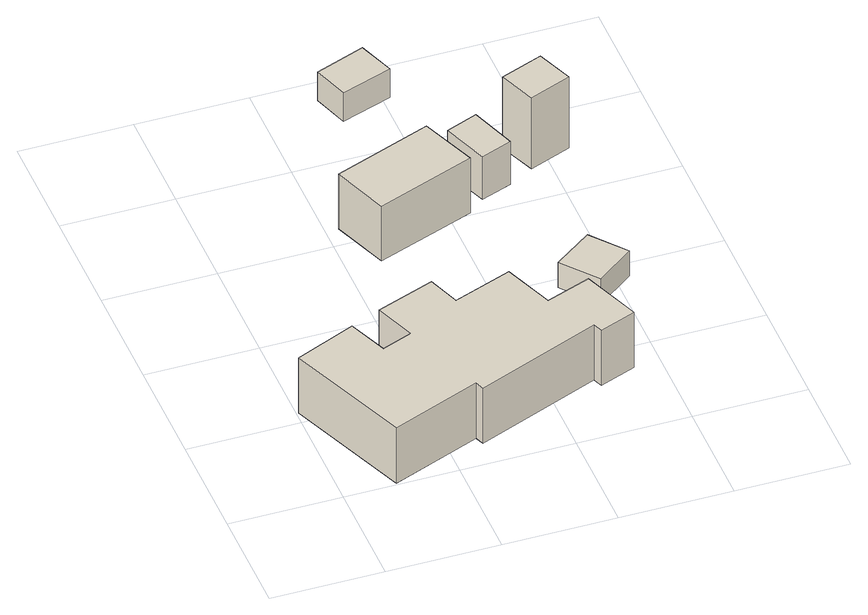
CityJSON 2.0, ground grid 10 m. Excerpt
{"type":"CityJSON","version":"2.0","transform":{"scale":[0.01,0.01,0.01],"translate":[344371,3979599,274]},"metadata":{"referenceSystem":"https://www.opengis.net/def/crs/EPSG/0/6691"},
"CityObjects":{
"building1":{"type":"Building","attributes":{"measuredHeight":8.1},"geometry":[{"type":"Solid","lod":"1","boundaries":[[[[0,1,2,3,4,5,6,7,8,9,10,11,12,13,14,15]],[[14,16,17,15]],[[13,18,16,14]],[[12,19,18,13]],[[11,20,19,12]],[[10,21,20,11]],[[9,22,21,10]],[[8,23,22,9]],[[7,24,23,8]],[[6,25,24,7]],[[5,26,25,6]],[[4,27,26,5]],[[3,28,27,4]],[[2,29,28,3]],[[1,30,29,2]],[[0,31,30,1]],[[15,17,31,0]],[[16,18,19,20,21,22,23,24,25,26,27,28,29,30,31,17]]]]}]},
"building2":{"type":"Building","attributes":{"measuredHeight":7.2},"geometry":[{"type":"Solid","lod":"1","boundaries":[[[[32,33,34,35]],[[34,36,37,35]],[[33,38,36,34]],[[32,39,38,33]],[[35,37,39,32]],[[36,38,39,37]]]]}]},
"building3":{"type":"Building","attributes":{"measuredHeight":3},"geometry":[{"type":"Solid","lod":"1","boundaries":[[[[40,41,42,43]],[[42,44,45,43]],[[41,46,44,42]],[[40,47,46,41]],[[43,45,47,40]],[[44,46,47,45]]]]}]},
"building4":{"type":"Building","attributes":{"measuredHeight":4.5},"geometry":[{"type":"Solid","lod":"1","boundaries":[[[[48,49,50,51]],[[50,52,53,51]],[[49,54,52,50]],[[48,55,54,49]],[[51,53,55,48]],[[52,54,55,53]]]]}]},
"building5":{"type":"Building","attributes":{"measuredHeight":2.7},"geometry":[{"type":"Solid","lod":"1","boundaries":[[[[56,57,58,59]],[[58,60,61,59]],[[57,62,60,58]],[[56,63,62,57]],[[59,61,63,56]],[[60,62,63,61]]]]}]},
"building6":{"type":"Building","attributes":{"measuredHeight":7.5},"geometry":[{"type":"Solid","lod":"1","boundaries":[[[[64,65,66,67]],[[66,68,69,67]],[[65,70,68,66]],[[64,71,70,65]],[[67,69,71,64]],[[68,70,71,69]]]]}]}
},
"vertices":[
[560,1355,12],[702,999,12],[973,1105,12],[831,1468,12],[1355,1664,12],[1461,1374,12],[1986,1571,12],[2162,1119,12],[2562,1267,12],[2766,743,12],[2438,616,12],[2404,704,12],[1288,254,12],[1260,334,12],[459,18,12],[16,1123,12],[459,18,592],[16,1123,592],[1260,334,592],[1288,254,592],[2404,704,592],[2438,616,592],[2766,743,592],[2562,1267,592],[2162,1119,592],[1986,1571,592],[1461,1374,592],[1355,1664,592],[831,1468,592],[973,1105,592],[702,999,592],[560,1355,592],
[1017,2938,245],[1890,3269,245],[2087,2766,245],[1205,2437,245],[2087,2766,821],[1205,2437,821],[1890,3269,821],[1017,2938,821],
[1713,4305,583],[1833,3978,583],[1374,3817,583],[1269,4137,583],[1374,3817,883],[1269,4137,883],[1833,3978,883],[1713,4305,883],
[2378,3444,215],[2525,3029,215],[2248,2923,215],[2094,3331,215],[2248,2923,666],[2094,3331,666],[2525,3029,666],[2378,3444,666],
[2854,2102,53],[3105,1795,53],[2768,1539,53],[2511,1853,53],[2768,1539,318],[2511,1853,318],[3105,1795,318],[2854,2102,318],
[3003,3638,205],[3131,3311,205],[2758,3164,205],[2624,3491,205],[2758,3164,954],[2624,3491,954],[3131,3311,954],[3003,3638,954]
]}
